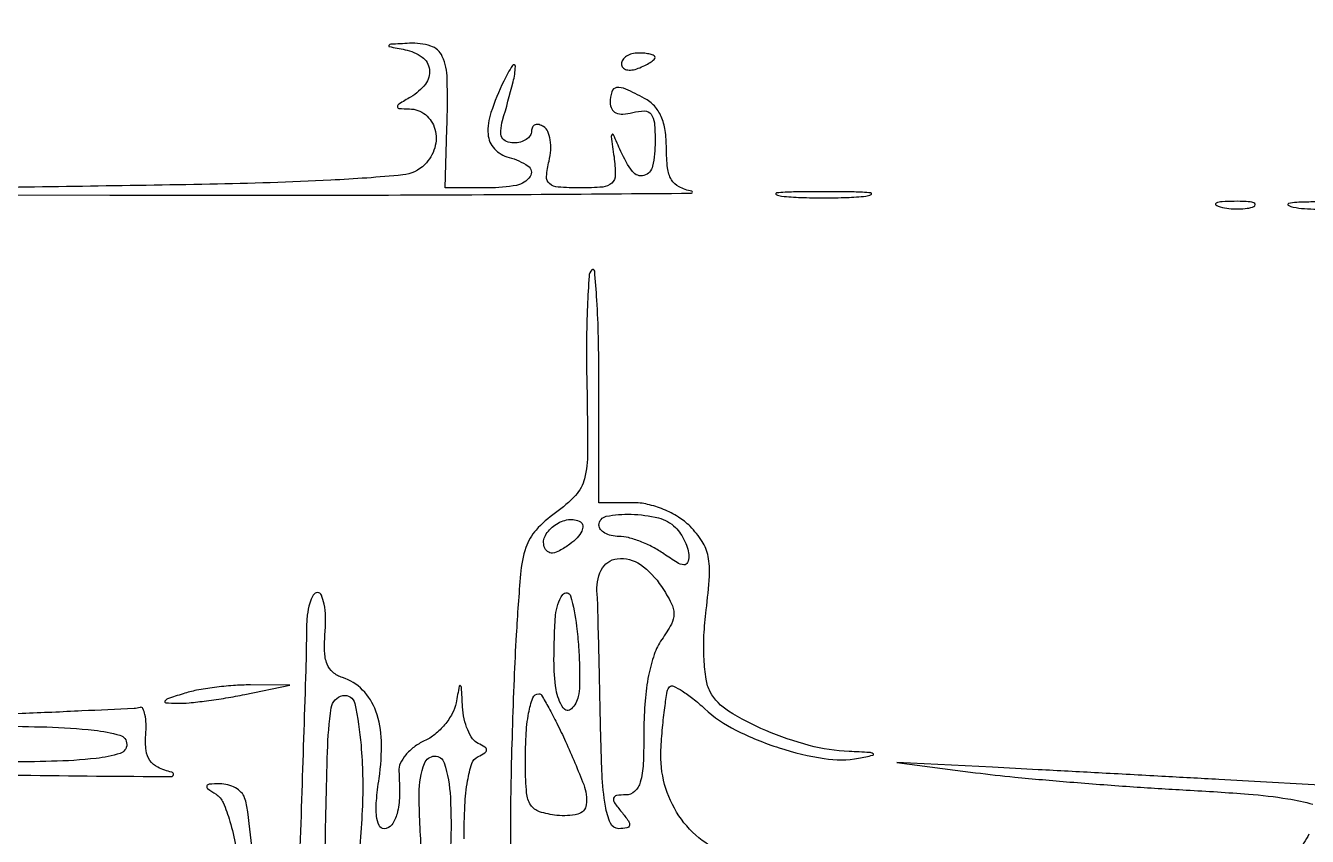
# Model space of a CAD drawing. Extents: x 24 to 1546, y 0 to 2379.
# Drawn here: x 386 to 500, y 1713.3 to 1785.4 of the extents above; entities that cross this region are included whole.
import ezdxf

# ---------------------------------------------------------------- set-up
doc = ezdxf.new("R2010")
doc.units = 0
doc.header["$MEASUREMENT"] = 0
doc.layers.get('0').update_dxf_attribs({"linetype": 'CONTINUOUS'})

msp = doc.modelspace()

# ---------------------------------------------------------------- linework, layer by layer
for points in [[(339.46395, 1554.999339, -0.000003), (282.698834, 1555.153426, -0.227171)], [(339.5, 1770.455192), (393.5, 1770.363778, 0.000746), (414.05472, 1770.35967, 0.001329), (430.976562, 1770.426519, 0.000379), (445.234092, 1770.531552, 0.905412), (445.25, 1770.705733, -0.070262), (444.12307, 1771.092454, -0.143121), (443.447582, 1771.728298, -0.105123), (443.099016, 1772.773706, -0.028097), (443, 1774.534367, 0.036182), (442.885205, 1776.118649, 0.066843), (442.531354, 1777.357815, 0.081381), (441.926911, 1778.292487, 0.085948), (441.065741, 1778.964816, 0.015808), (439.38706, 1779.796066, 0.138033), (438.573535, 1779.922216, 0.29803), (438.141767, 1779.558698, 0.073057), (438, 1778.59362, 0.121219), (438.138214, 1778.031896, 0.169691), (438.512551, 1777.681695, 0.120594), (439.136109, 1777.570873, 0.047946), (440, 1777.710251, -0.062969), (441.049286, 1777.847438, -0.233655), (441.631524, 1777.562702, -0.144081), (441.928944, 1776.797455, -0.021128), (442, 1775.116631, -0.050909), (441.77746, 1772.936645, -0.279667), (441.006264, 1772.106932, -0.311046), (439.995834, 1772.449178, -0.056786), (438.946397, 1774.25, 0.002196), (438.289711, 1775.726114, 0.494611), (438.161361, 1775.756053, 0.25895), (438.091234, 1775.577657, 0.001512), (438.339949, 1773.75, -0.032796), (438.456511, 1772.149731, -0.211994), (438.140984, 1771.425076, -0.167895), (437.339072, 1771.076876, -0.019243), (435.342276, 1771, -0.016962), (433.368121, 1771.06699, -0.161995), (432.598599, 1771.382443, -0.240833), (432.334636, 1772.028473, -0.040304), (432.561975, 1773.390906, 0.046031), (432.71155, 1774.355068, 0.054518), (432.668229, 1775.27574, 0.063318), (432.451976, 1776.021005, 0.153269), (432.081027, 1776.449923, 0.0748), (431.667559, 1776.62681, 0.151622), (431.317552, 1776.61069, 0.187457), (431.086034, 1776.408618, 0.121237), (431, 1776.059017, -0.146335), (430.879217, 1775.655163, -0.099168), (430.53958, 1775.311086, -0.083066), (430.031798, 1775.079159, -0.065769), (429.432612, 1775, -0.092411), (428.765482, 1775.124363, -0.186765), (428.375973, 1775.478503, -0.140353), (428.261871, 1776.089019, -0.045609), (428.432612, 1777, 0.004874), (429.370084, 1780.431582, 0.05697), (429.567804, 1781.803675, 0.760527), (429.308302, 1781.88386, 0.030311), (428.535188, 1780.5, 0.029799), (427.392914, 1777.715474, 0.099844), (427.137142, 1775.769348, 0.173349), (427.698795, 1774.482866, 0.140946), (429, 1773.710251, -0.084004), (430.696091, 1772.945912, -0.415452), (430.876447, 1772.019506, -0.201073), (429.664875, 1771.227958, -0.045495), (427.16472, 1771), (423.32944, 1771), (423.48113, 1776.25, 0.012053), (423.502499, 1780.719445, 0.098786), (423.067195, 1782.70087, 0.216524), (422.039828, 1783.622393, 0.089275), (420.143011, 1783.863818, 0.00164), (418.478488, 1783.772578, 0.231178), (418.311028, 1783.678377, 0.53799), (418.354528, 1783.570451, 0.002556), (419.75, 1783.294267, -0.108372), (421.266546, 1782.642006, -0.210692), (421.923958, 1781.528693, -0.196876), (421.563846, 1780.230971, -0.096275), (420.25, 1779.080099, 0.006534), (419.212651, 1778.457604, 0.233003), (419.06783, 1778.226308, 0.424004), (419.198421, 1778.071415, 0.01244), (420.143011, 1778.030409, -0.165815), (421.564412, 1777.51615, -0.158169), (422.408811, 1776.23089, -0.140095), (422.390739, 1774.564698, -0.124605), (421.502003, 1773.072459, -0.17445), (419.54309, 1772.14956, -0.011193), (413.138373, 1771.684561, -0.008181), (402.384875, 1771.321717, -0.001095), (379.715259, 1770.977596)], [(448.873382, 1711.544513, -0.168323), (444.114734, 1715.151296, -0.16205), (442.514919, 1720.990791, -0.008424), (442.656868, 1722.993732, -0.012088), (442.855319, 1724.761773, -0.00799), (443.078344, 1726.218405, -0.15561), (443.284696, 1726.61803, -0.315862), (443.620927, 1726.676961, -0.029473), (444.402195, 1726.252876, -0.02946), (445.357349, 1725.577962, -0.018343), (446.397017, 1724.683021, 0.07133), (449.168536, 1722.76655, 0.03787), (453.041925, 1721.188538, 0.037924), (457.025388, 1720.233313, 0.086761), (460.103026, 1720.275007, 0.006846), (461.354162, 1720.52905, 0.652365), (461.381769, 1720.664747, 0.141452), (461.054132, 1720.77858, 0.002803), (459.270236, 1720.863818, -0.053867), (455.705354, 1721.401757, -0.037114), (451.840095, 1722.732589, -0.036736), (448.523551, 1724.455957, -0.13245), (446.90583, 1726.175958, -0.084125), (446.530117, 1727.296405, -0.026283), (446.347024, 1729.065423, -0.0243), (446.342814, 1731.181267, -0.019427), (446.53743, 1733.453279, 0.014278), (446.82677, 1736.466047, 0.064494), (446.718186, 1738.225974, 0.095325), (446.189459, 1739.547796, 0.053756), (445.102426, 1740.897574, 0.057243), (444.061767, 1741.7238, 0.041482), (442.743674, 1742.399596, 0.041418), (441.32926, 1742.849643, 0.056377), (440, 1743), (437, 1743), (437, 1753.666667, 0.00558), (436.954831, 1757.714134, 0.01019), (436.813858, 1761.013858, 0.005876), (436.619422, 1763.607438, 0.637311), (436.366324, 1763.699657, 0.182356), (436.118849, 1763.152343, 0.004958), (435.974631, 1760.483611, 0.009661), (435.895791, 1757.298904, 0.006399), (435.922744, 1753.64126, -0.004748), (435.988798, 1747.451973, -0.059691), (435.713884, 1745.134304, -0.129735), (434.911564, 1743.649245, -0.049705), (433.129438, 1742.092168, 0.052358), (431.402191, 1740.566842, 0.108396), (430.501801, 1739.01889, 0.056693), (430.02562, 1736.640706, 0.006639), (429.640694, 1731.233899, 0.004258), (429.446707, 1727.300545, 0.002643), (429.282752, 1722.680801, 0.002651), (429.169214, 1718.119419, 0.004786), (429.131793, 1714.381593, -0.008213), (429.063352, 1710.323389, -0.033624)], [(425, 1713.083333, -0.0126), (425.074968, 1716.057671, -0.029617), (425.317901, 1718.265021, -0.037446), (425.698527, 1719.795904, -0.206779), (426.25, 1720.416667, 0.029131), (426.85747, 1720.744495, 0.260055), (427, 1721, 0.260055), (426.85747, 1721.255505, 0.029131), (426.25, 1721.583333, -0.132409), (425.760441, 1721.99561, -0.051155), (425.327184, 1722.778646, -0.046025), (425.008371, 1723.76992, -0.042065), (424.863818, 1724.833333, 0.001384), (424.770617, 1726.564297, 0.243704), (424.679727, 1726.717781, 0.524375), (424.575876, 1726.672909, 0.002052), (424.286863, 1725.193498, -0.077259), (423.943, 1724.230715, -0.049353), (423.274732, 1723.24521, -0.048418), (422.405719, 1722.386326, -0.063899), (421.46027, 1721.799944, 0.053667), (420.55681, 1721.264802, 0.057488), (419.810893, 1720.56032, 0.064582), (419.324183, 1719.801192, 0.129836), (419.195669, 1719.106446, -0.023716), (419.256635, 1716.921258, -0.057927), (419.039886, 1715.328514, -0.096099), (418.575408, 1714.348491, -0.238525), (417.886456, 1714, -0.290248), (417.439497, 1714.283326, -0.085602), (417.212997, 1715.101519, -0.046732), (417.204973, 1716.465486, -0.015336), (417.442019, 1718.461922, 0.042853), (417.653949, 1721.810915, 0.08158), (417.158139, 1724.456588, 0.106665), (415.979061, 1726.334817, 0.123207), (414.18395, 1727.441617, -0.100037), (413.333617, 1727.913628, -0.126169), (412.817113, 1728.646949, -0.084344), (412.595096, 1729.77502, -0.026163), (412.640679, 1731.509341, 0.025817), (412.676769, 1732.847182, 0.04216), (412.553478, 1733.974619, 0.05288), (412.308942, 1734.768357, 0.300124), (411.957791, 1735, 0.272255), (411.587528, 1734.782248, 0.054114), (411.276456, 1734.045312, 0.043692), (411.059248, 1732.995251, 0.027887), (410.983334, 1731.75, -0.006547), (410.916923, 1728.105725, -0.000403), (410.568842, 1717.273277, -0.000255), (410.193277, 1706.046336, -0.011798)], [(372.252963, 1718.983245, 0.002373), (385.64405, 1718.754623, 0.001796), (398.952226, 1718.638403, 0.887772), (399, 1719.022011, -0.050071), (397.767798, 1719.46166, -0.129902), (397.053214, 1720.064932, -0.12565), (396.716355, 1720.956319, -0.045398), (396.688264, 1722.320429, 0.023725), (396.711259, 1723.333172, 0.04381), (396.619047, 1724.1508, 0.064), (396.439135, 1724.680032, 0.368766), (396.188264, 1724.788678, -0.062303), (395.644323, 1724.693371, -0.000446), (391.002177, 1724.469833, -0.001701), (385.682531, 1724.236565, -0.001088), (379.5, 1724)], [(379.25, 1723.211322, -0.002991), (387.872742, 1723.044028, -0.020715), (392.08978, 1722.761883, -0.042424), (394.386472, 1722.31297, -0.334993), (395, 1721.5, -0.329355), (394.405342, 1720.695164, -0.046949), (392.26897, 1720.252517, -0.022104), (388.315002, 1719.99008, -0.003211), (380.25, 1719.863818, 0.002135)], [(503.797276, 1717.718608), (492.148638, 1718.371291, 0.000312), (487.067436, 1718.652818, 0.000228), (481.424912, 1718.959339, 0.00023), (476.078723, 1719.244851, 0.000509), (472, 1719.456625), (463.5, 1719.889277), (470.5, 1718.979683, 0.008555), (473.993195, 1718.586415, 0.003219), (478.895313, 1718.151135, 0.003188), (484.238404, 1717.745631, 0.003873), (489.25, 1717.436396, -0.00574), (494.767742, 1717.075244, -0.020561), (498.275859, 1716.659512, -0.02566), (500.516848, 1716.180974, -0.339485)], [(406.250358, 1711.402879, 0.002617), (405.764308, 1715.494795, 0.049703), (405.479941, 1716.75, 0.114421), (405.187628, 1717.226812, 0.070436), (404.662032, 1717.628314, 0.064733), (403.993577, 1717.897175, 0.065524), (403.281385, 1717.984687, 0.012949), (402.328906, 1717.951822, 0.297858), (402.120432, 1717.796808, 0.336869), (402.192017, 1717.563251, 0.014849), (402.940517, 1717.057924, -0.151251), (403.573312, 1716.316381, -0.029746), (404.175403, 1714.650074, -0.027288), (404.697642, 1712.446455, -0.017095)], [(500.16066, 1713.508974, -0.017174), (499.236735, 1711.95759, -0.013858)]]:
    msp.add_lwpolyline(points, format="xyb")
for points in [[(439, 1782.031385, 0.184534), (439.122486, 1781.710807, 0.147206), (439.440625, 1781.516384, 0.100118), (439.925634, 1781.488865, 0.055937), (440.5, 1781.638374, 0.02136), (441.074558, 1781.887494, 0.030395), (441.559375, 1782.160341, 0.030693), (441.912889, 1782.420671, 0.222225), (442, 1782.606989, 0.289661), (441.903916, 1782.758929, 0.046727), (441.559375, 1782.884553, 0.039339), (441.074824, 1782.971531, 0.024748), (440.5, 1783, 0.062722), (439.926468, 1782.92777, 0.08088), (439.440625, 1782.715469, 0.098158), (439.115494, 1782.400789, 0.152681)], [(453.25, 1770.271532, 0.016375), (454.957332, 1770.149287, 0.009683), (457, 1770.109723, 0.009683), (459.042668, 1770.149287, 0.016375), (460.75, 1770.271532, 0.095407), (461.221145, 1770.41442, 0.741699), (461.195312, 1770.548567, 0.021699), (459.688407, 1770.640349, 0.00436), (457, 1770.663794, 0.00436), (454.311593, 1770.640349, 0.021699), (452.804688, 1770.548567, 0.741699), (452.778855, 1770.41442, 0.095407)], [(492.269032, 1769.307009, 0.037336), (493.036634, 1769.167106, 0.029507), (493.880008, 1769.127736, 0.030339), (494.671085, 1769.185595, 0.06278), (495.269032, 1769.344063, 0.31318), (495.386009, 1769.52287, 0.333666), (495.257153, 1769.684921, 0.052471), (494.580113, 1769.787295, 0.014395), (493.5, 1769.805051, 0.012823), (492.431793, 1769.764444, 0.080377), (491.900903, 1769.643467, 0.597527), (491.883358, 1769.48334, 0.087174)], [(498.761659, 1769.292739, 0.028254), (499.754739, 1769.159391, 0.020511), (500.869594, 1769.119272, 0.020826), (501.934218, 1769.169017, 0.041951), (502.761659, 1769.31292, 0.285845), (502.916221, 1769.476221, 0.417468), (502.814362, 1769.62839, 0.038992), (501.938425, 1769.726931, 0.009782), (500.5, 1769.747817, 0.008901), (499.071102, 1769.715166, 0.053901), (498.339362, 1769.605813, 0.67161), (498.319562, 1769.45659, 0.082665)], [(434.413027, 1739.312746, -0.027099), (433.505556, 1738.72184, -0.10575), (432.872022, 1738.517303, -0.20096), (432.434649, 1738.650238, -0.140244), (432.139652, 1739.081043, -0.21025), (432.232982, 1740.084817, -0.116349), (433.077178, 1741.011538, -0.110457), (434.284905, 1741.494319, -0.180378), (435.353745, 1741.281374, -0.238956), (435.558811, 1740.945476, -0.131949), (435.468969, 1740.461092, -0.080668), (435.068978, 1739.884828, -0.042945)], [(443.8, 1740.8, -0.048897), (444.259303, 1740.240862, -0.037802), (444.6475, 1739.553968, -0.038855), (444.913431, 1738.849939, -0.070991), (445, 1738.243296, -0.103779), (444.878384, 1737.663672, -0.322233), (444.553604, 1737.471757, -0.116353), (443.946757, 1737.673811, -0.014485), (442.777494, 1738.443296, 0.032678), (441.796096, 1739.039179, 0.027309), (440.68571, 1739.542718, 0.028182), (439.615973, 1739.891044, 0.0647), (438.777494, 1740, -0.054303), (438.097501, 1740.07407, -0.073999), (437.522139, 1740.29375, -0.093637), (437.136022, 1740.618435, -0.172913), (437, 1741, -0.359546), (437.655428, 1741.793637, -0.054951), (439.856527, 1741.970962, -0.051651), (442.288816, 1741.646505, -0.138265)], [(442.563776, 1735.54301, -0.02446), (443.437694, 1734.055327, -0.119904), (443.67107, 1733.116123, -0.126278), (443.440668, 1732.199833, -0.028368), (442.586829, 1730.820503, 0.070946), (441.914574, 1729.49497, 0.03324), (441.416696, 1727.632753, 0.028755), (441.10327, 1725.364274, 0.019953), (441, 1722.777494, -0.010535), (440.936204, 1719.750036, -0.057973), (440.679795, 1718.140245, -0.137554), (440.176898, 1717.314753, -0.189791), (439.377555, 1717, 0.035496), (438.565314, 1716.942264, 0.304492), (438.308142, 1716.71069, 0.217533), (438.381629, 1716.310961, 0.020633), (439, 1715.5, -0.018923), (439.618201, 1714.694987, -0.192862), (439.714734, 1714.293564, -0.323009), (439.490864, 1714.062649, -0.044035), (438.780889, 1714, -0.294491), (438.031419, 1714.483341, -0.065685), (437.568376, 1716.012488, -0.030369), (437.279367, 1718.832416, -0.005436), (437.117771, 1724.122019, 0.000603), (437.035834, 1728.046677, 0.000917), (436.954306, 1731.455165, 0.000321), (436.876646, 1734.397059, 0.024041), (436.840906, 1734.872019, -0.146412), (437.201861, 1737.00575, -0.254209), (438.631189, 1738.014522, -0.18525), (440.684557, 1737.491013, -0.093969)], [(435.153953, 1725.761247, -0.144288), (434.54642, 1724.655728, -0.4715), (433.82804, 1724.727425, -0.111233), (433.191651, 1726.375068, -0.036775), (433, 1728.97723, -0.018499), (433.148315, 1732.984548, -0.129359), (433.779483, 1734.819591, -0.639367), (434.479466, 1734.709858, -0.040783), (435.017643, 1732, -0.01142), (435.187779, 1730.149657, -0.011752), (435.271212, 1728.311116, -0.01155), (435.269211, 1726.71611, -0.047922)], [(400, 1726, 0.004583), (398.630215, 1725.547433, 0.178619), (398.385209, 1725.348585, 0.559991), (398.462739, 1725.201627, 0.010839), (399.5, 1725.15731, 0.028916), (400.534494, 1725.19539, 0.008885), (402.0875, 1725.370652, 0.008857), (403.821881, 1725.628985, 0.009598), (405.5, 1725.942631), (409.5, 1726.770002), (406, 1726.785321, 0.019427), (404.477119, 1726.732802, 0.014207), (402.79375, 1726.560952, 0.014397), (401.206061, 1726.30646, 0.03056)], [(415.834641, 1721.4227, -0.031557), (415.953316, 1716.031565, -0.019559), (415.445799, 1709.716783, -0.010825), (414.614212, 1703.856425, -0.461617), (413.659692, 1703.280041, -0.276824), (412.961316, 1704.094245, -0.03074), (412.687617, 1706.63312, -0.016269), (412.626991, 1711.159723, -0.002106), (412.852948, 1720.833333, -0.028662), (413.187022, 1724.760057, -0.318528), (414.210732, 1725.839478, -0.409125), (415.277564, 1725.138158, -0.031873)], [(434.02693, 1721.75, -0.013523), (435.643362, 1717.91676, -0.123063), (435.871501, 1716.131817, -0.315505), (435.121645, 1715.292242, -0.086491), (433.25, 1715.183578, -0.046798), (431.711783, 1715.508363, -0.175622), (430.938213, 1716.095597, -0.123205), (430.568638, 1717.179482, -0.018374), (430.460209, 1719.5, -0.014339), (430.511608, 1722.244119, -0.033641), (430.746104, 1724.280287, -0.044779), (431.12193, 1725.630817, -0.312046), (431.655881, 1726, -0.264682), (431.893994, 1725.864456, -0.00673), (432.534662, 1724.751563, -0.012629), (433.255576, 1723.37899, -0.008066)], [(423.799129, 1712.400871, -0.013582), (423.612361, 1709.755389, -0.022112), (423.294119, 1707.527131, -0.017896), (422.907714, 1705.814194, -0.34061), (422.5, 1705.5, -0.383901), (421.716007, 1706.206001, -0.008384), (421.228137, 1711.746724, -0.014708), (421.003361, 1717.141254, -0.094943), (421.48131, 1719.81189, -0.30074), (422.381367, 1720.45461, -0.337931), (423.2338, 1719.851291, -0.063133), (423.782475, 1716.784167, -0.023564)]]:
    msp.add_lwpolyline(points, format="xyb", close=True)

doc.saveas('drawing.dxf')
